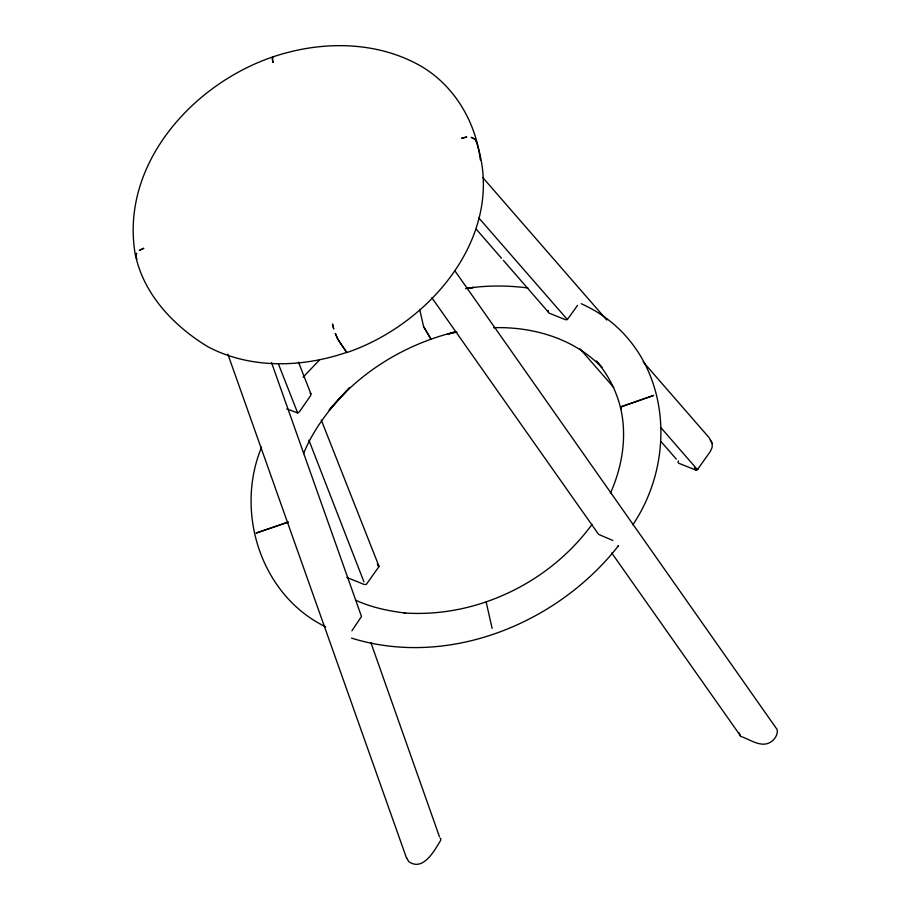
<?xml version="1.0" encoding="UTF-8"?>
<svg xmlns="http://www.w3.org/2000/svg" width="910" height="910" viewBox="0 0 910 910"><rect width="100%" height="100%" fill="white"/><g stroke="black" fill="none" stroke-linecap="round" stroke-linejoin="round"><path stroke-width="1.36" d="M643.165 361.873L709.39 437.983L712.28 443.659L712.064 447.629L710.141 451.747L697.424 469.64L695.854 470.083L678.883 463.304L678.087 462.633L678.348 460.881M298.503 362.214L310.901 393.837L310.663 395.577L299.413 411.798L297.672 412.924L286.718 408.863M480.366 159.967C475.452 120.018 452.315 82.196 416.075 63.484C377.263 43.179 330.944 41.416 289.073 52.143C200.598 74.051 117.219 161.275 135.795 257.348L136.58 253.219L135.715 256.324C144.576 295.5 174.493 326.508 207.924 346.778C250.489 369.164 301.983 367.697 346.608 352.386L346.721 351.715M261.614 447.117C234.518 512.25 260.977 595.504 325.735 626.876M577.509 305.419L567.362 319.535L565.394 319.694L548.957 313.051L548.025 311.732L548.423 310.628M303.565 453.658C313.632 428.428 330.956 407.043 349.622 387.637L329.227 410.08M610.405 493.254C622.121 467.035 627.149 437.187 620.802 408.897L621.746 406.554L653.653 395.429L621.564 406.656L620.836 409.011C616.661 391.3 608.278 374.727 596.312 360.997L601.919 367.196M632.825 524.82C682.318 451.258 667.098 342.114 581.206 303.701M351.897 630.823L361.486 616.48L271.498 362.51M591.989 524.444C549.447 582.787 476.283 618.072 404.006 612.942L405.564 613.067C388.479 611.054 371.314 607.391 355.628 600.19M303.098 377.195L319.33 360.178M329.272 410.012C361.441 370.666 406.963 343.514 456.228 331.684M617.617 546.307L618.538 545.659C557.523 623.703 448.368 668.202 351.533 638.126M698.232 468.889L695.854 470.083L694.41 467.319M288.026 522.124L256.04 533.124L288.243 522.09M456.194 331.684L448.004 334.05L457.025 332.116M465.909 288.504C486.395 285.262 507.325 285.308 527.88 287.958M466.966 288.424L473.666 287.401L465.715 288.584M493.675 327.714C532.794 326.485 574.176 338.509 601.737 367.378M612.828 540.46L598.598 534.375L431.852 297.741M346.881 577.475L364.364 584.538L366.332 584.391L378.822 566.793L378.662 565.44L321.264 420.01M272.522 57.159L273.421 57.694M611.691 552.927L740.945 736.497C750.659 739.614 762.193 748.964 772.089 741.115C775.445 738.317 777.993 734.177 777.22 729.672L454.92 270.85M378.662 565.44L377.968 564.871L378.822 566.793L377.297 563.938M310.105 393.165L310.901 393.837M440.065 838.11L440.849 838.781L440.599 840.533C434.548 850.247 423.116 872.087 408.647 861.508L406.599 857.664M478.819 217.956L567.362 319.535M580.034 348.871L613.693 387.41M661.388 442.021L676.346 459.152M482.721 177.484L606.788 320.058M661.172 427.939L697.424 469.64M476.305 229.263L501.455 258.178M503.321 260.317L548.025 311.732M476.442 141.528L474.713 138.934L471.209 137.342L475.623 139.674C508.531 232.448 431.249 323.892 346.835 352.557L338.543 340.42L335.278 333.401L337.576 338.782L346.608 352.386M739.068 732.834L740.251 735.928M710.278 439.894L712.28 443.659M135.715 256.324L136.978 259.077M423.594 326.588L431.078 339.305L423.65 326.781L419.669 309.4M278.483 364.137L297.672 412.924M308.888 440.156L363.943 581.865M227.864 354.195L406.508 858.016M370.87 642.585L439.428 836.643M486.156 601.965L492.128 628.401M143.666 248.339L139.423 250.364L143.666 248.339M461.836 138.161L466.614 137.069L461.836 138.161M333.697 328.772L332.514 324.233L333.697 328.772M273.011 62.301L272.34 58.661L273.011 62.301"/></g></svg>
